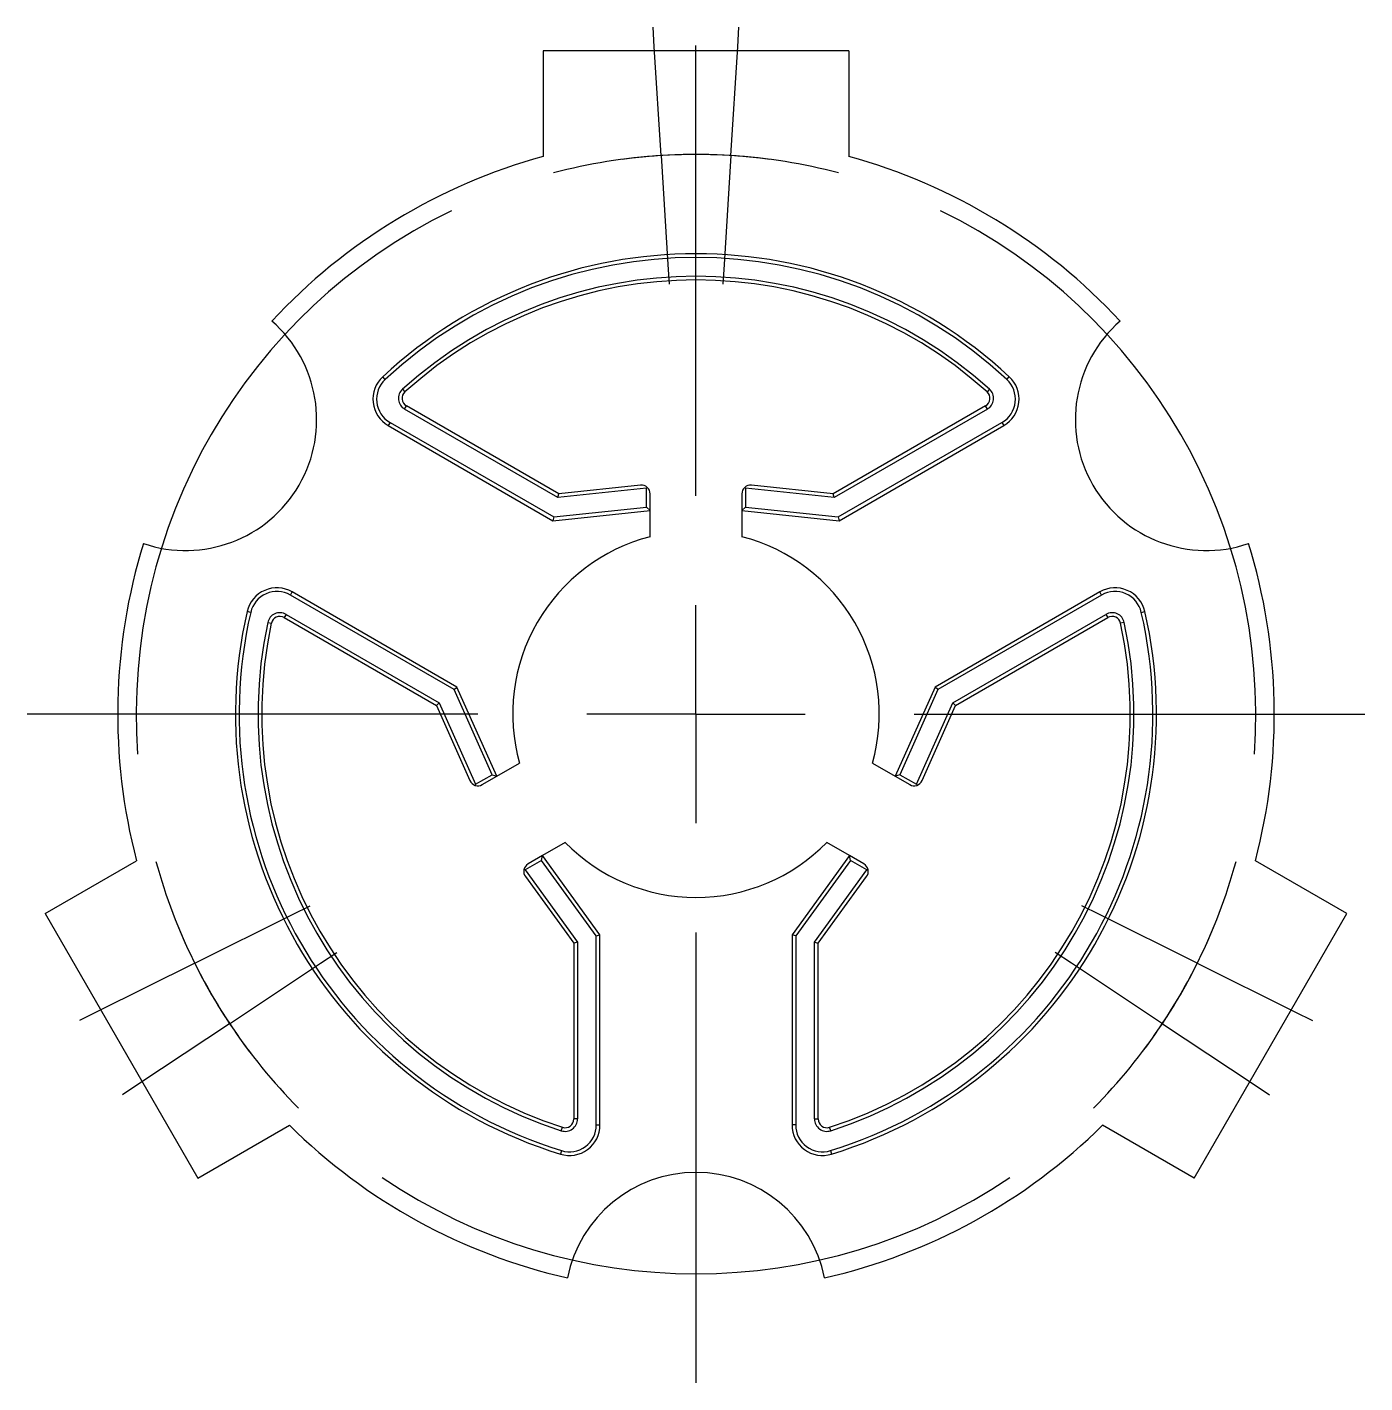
# Model space of a CAD drawing. Header units: millimetres. Extents: x 2881 to 4175, y 614 to 1739.
# Drawn here: x 3901.36 to 3932.01, y 1077.08 to 1108.15 of the extents above; entities that cross this region are included whole.
import ezdxf

# ---------------------------------------------------------------- set-up
doc = ezdxf.new("R2010")
doc.units = ezdxf.units.MM
doc.layers.add('10', color=7, linetype='Continuous')

# ---------------------------------------------------------------- blocks, each defined once
blk = doc.blocks.new('SW_CENTERMARKSYMBOL_1')
at = {"layer": '10', "color": 0}
for p, q in [((10.529, 21.002), (10.501, 21.451)), ((12.441, 21.002), (12.469, 21.451)), ((10.685, 18.507), (10.529, 21.002)), ((11.485, 10.707), (11.485, 21.032)), ((12.285, 18.507), (12.441, 21.002)), ((10.685, 18.507), (10.841, 16.012)), ((12.285, 18.507), (12.129, 16.012)), ((10.841, 16.012), (10.869, 15.563)), ((12.129, 16.012), (12.101, 15.563)), ((11.485, 5.707), (11.485, 8.207)), ((6.485, 5.707), (-3.84, 5.707)), ((11.485, 5.707), (8.985, 5.707)), ((11.485, 5.707), (11.485, 3.207)), ((11.485, 5.707), (13.985, 5.707)), ((16.485, 5.707), (26.81, 5.707)), ((2.239, 1.113), (2.642, 1.313)), ((20.731, 1.113), (20.328, 1.313)), ((0, 0), (2.239, 1.113)), ((22.97, 0), (20.731, 1.113)), ((11.485, 0.707), (11.485, -9.618)), ((0, 0), (-2.239, -1.113)), ((2.883, -0.003), (3.258, 0.246)), ((20.087, -0.003), (19.712, 0.246)), ((22.97, 0), (25.209, -1.113)), ((0.8, -1.386), (2.883, -0.003)), ((22.17, -1.386), (20.087, -0.003)), ((-2.239, -1.113), (-2.642, -1.313)), ((25.209, -1.113), (25.612, -1.313)), ((0.8, -1.386), (-1.283, -2.768)), ((22.17, -1.386), (24.253, -2.768)), ((-1.283, -2.768), (-1.658, -3.017)), ((24.253, -2.768), (24.628, -3.017))]:
    blk.add_line(p, q, dxfattribs=at)
for start, end in [(93.5763, 104.7451), (86.4237, 97.5925), (82.4075, 93.5763), (75.2549, 86.4237), (115.9139, 184.0861), (355.9139, 64.0861), (195.2549, 206.4237), (333.5763, 344.7451), (202.4075, 213.5763), (326.4237, 337.5925), (322.4075, 333.5763), (206.4237, 217.5925), (213.5763, 224.7451), (315.2549, 326.4237), (235.9139, 304.0861)]:
    blk.add_arc((11.485, 5.707), 12.825, start, end, dxfattribs=at)

msp = doc.modelspace()

# ---------------------------------------------------------------- linework, layer by layer
at = {"color": 7, "linetype": 'Continuous', "lineweight": 25}
for p, q in [((3913.1801, 1107.6087), (3913.1801, 1105.1881)), ((3920.1801, 1107.6087), (3913.1801, 1107.6087)), ((3920.1801, 1107.6087), (3920.1801, 1105.1881)), ((3909.5586, 1100.0785), (3909.5016, 1100.1399)), ((3909.9559, 1099.8559), (3910.012, 1099.7937)), ((3923.4044, 1099.8559), (3923.3483, 1099.7937)), ((3923.8017, 1100.0785), (3923.8587, 1100.1399)), ((3910.0041, 1099.3995), (3910.046, 1099.4721)), ((3913.5156, 1097.3721), (3910.0041, 1099.3995)), ((3913.534, 1097.4583), (3910.046, 1099.4721)), ((3923.3143, 1099.4721), (3919.8263, 1097.4583)), ((3923.3561, 1099.3995), (3919.8447, 1097.3721)), ((3923.3561, 1099.3995), (3923.3143, 1099.4721)), ((3909.6698, 1099.0932), (3909.6279, 1099.0207)), ((3909.6279, 1099.0207), (3913.4028, 1096.8412)), ((3909.6698, 1099.0932), (3913.4211, 1096.9274)), ((3919.9392, 1096.9274), (3923.6905, 1099.0932)), ((3919.9575, 1096.8412), (3923.7324, 1099.0207)), ((3923.6905, 1099.0932), (3923.7324, 1099.0207)), ((3915.5464, 1097.5856), (3913.5156, 1097.3721)), ((3913.5156, 1097.3721), (3913.534, 1097.4583)), ((3915.4092, 1097.6554), (3913.534, 1097.4583)), ((3915.5464, 1097.5856), (3915.564, 1097.6051)), ((3915.5464, 1097.1508), (3915.5464, 1097.5856)), ((3915.6301, 1097.0753), (3915.6301, 1097.4565)), ((3917.7301, 1097.4565), (3917.7301, 1097.0753)), ((3917.8139, 1097.5856), (3917.7963, 1097.6051)), ((3917.8139, 1097.5856), (3917.8139, 1097.1508)), ((3919.8447, 1097.3721), (3917.8139, 1097.5856)), ((3919.8263, 1097.4583), (3917.9511, 1097.6554)), ((3919.8447, 1097.3721), (3919.8263, 1097.4583)), ((3913.4028, 1096.8412), (3915.6301, 1097.0753)), ((3913.4211, 1096.9274), (3915.5464, 1097.1508)), ((3915.5464, 1097.1508), (3915.6301, 1097.0753)), ((3915.6301, 1096.4753), (3915.6301, 1097.0753)), ((3917.8139, 1097.1508), (3917.7301, 1097.0753)), ((3917.7301, 1097.0753), (3919.9575, 1096.8412)), ((3917.7301, 1097.0753), (3917.7301, 1096.4753)), ((3917.8139, 1097.1508), (3919.9392, 1096.9274)), ((3913.4211, 1096.9274), (3913.4028, 1096.8412)), ((3919.9392, 1096.9274), (3919.9575, 1096.8412)), ((3907.386, 1095.1376), (3907.4279, 1095.2102)), ((3911.2028, 1093.0307), (3907.4279, 1095.2102)), ((3925.9324, 1095.2102), (3922.1575, 1093.0307)), ((3925.9743, 1095.1376), (3925.9324, 1095.2102)), ((3911.1373, 1092.9718), (3907.386, 1095.1376)), ((3925.9743, 1095.1376), (3922.223, 1092.9718)), ((3906.4772, 1094.7413), (3906.3955, 1094.7599)), ((3907.2879, 1094.6949), (3907.246, 1094.6223)), ((3907.246, 1094.6223), (3910.734, 1092.6086)), ((3907.2879, 1094.6949), (3910.7994, 1092.6675)), ((3922.5609, 1092.6675), (3926.0724, 1094.6949)), ((3922.6263, 1092.6086), (3926.1143, 1094.6223)), ((3926.0724, 1094.6949), (3926.1143, 1094.6223)), ((3926.8831, 1094.7413), (3926.9648, 1094.7599)), ((3906.8685, 1094.5085), (3906.9505, 1094.491)), ((3926.4918, 1094.5085), (3926.4098, 1094.491)), ((3911.1373, 1092.9718), (3911.2028, 1093.0307)), ((3912.1137, 1090.9847), (3911.2028, 1093.0307)), ((3922.1575, 1093.0307), (3921.2466, 1090.9847)), ((3922.223, 1092.9718), (3922.1575, 1093.0307)), ((3912.0065, 1091.0196), (3911.1373, 1092.9718)), ((3922.223, 1092.9718), (3921.3538, 1091.0196)), ((3910.7994, 1092.6675), (3910.734, 1092.6086)), ((3910.734, 1092.6086), (3911.5009, 1090.886)), ((3910.7994, 1092.6675), (3911.6299, 1090.8021)), ((3921.7304, 1090.8021), (3922.5609, 1092.6675)), ((3921.8594, 1090.886), (3922.6263, 1092.6086)), ((3922.5609, 1092.6675), (3922.6263, 1092.6086)), ((3912.1137, 1090.9847), (3912.6333, 1091.2847)), ((3920.727, 1091.2847), (3921.2466, 1090.9847)), ((3911.6299, 1090.8021), (3912.0065, 1091.0196)), ((3911.7836, 1090.7941), (3912.1137, 1090.9847)), ((3912.0065, 1091.0196), (3912.1137, 1090.9847)), ((3921.3538, 1091.0196), (3921.2466, 1090.9847)), ((3921.2466, 1090.9847), (3921.5767, 1090.7941)), ((3921.3538, 1091.0196), (3921.7304, 1090.8021)), ((3911.6299, 1090.8021), (3911.6218, 1090.7771)), ((3921.7304, 1090.8021), (3921.7385, 1090.7771)), ((3913.6833, 1089.4661), (3913.1637, 1089.1661)), ((3920.1966, 1089.1661), (3919.677, 1089.4661)), ((3901.7666, 1087.8398), (3903.8629, 1089.0501)), ((3913.1403, 1089.0558), (3912.7637, 1088.8384)), ((3913.1637, 1089.1661), (3912.8336, 1088.9755)), ((3913.1403, 1089.0558), (3913.1637, 1089.1661)), ((3914.3964, 1087.3269), (3913.1403, 1089.0558)), ((3914.4801, 1087.3542), (3913.1637, 1089.1661)), ((3920.1966, 1089.1661), (3918.8801, 1087.3542)), ((3920.22, 1089.0558), (3918.9639, 1087.3269)), ((3920.22, 1089.0558), (3920.1966, 1089.1661)), ((3920.5267, 1088.9755), (3920.1966, 1089.1661)), ((3920.5966, 1088.8384), (3920.22, 1089.0558)), ((3931.5937, 1087.8398), (3929.4974, 1089.0501)), ((3912.7637, 1088.8384), (3912.738, 1088.8438)), ((3912.7637, 1088.8384), (3913.9639, 1087.1864)), ((3912.7718, 1088.6847), (3913.8801, 1087.1592)), ((3919.3964, 1087.1864), (3920.5966, 1088.8384)), ((3919.4801, 1087.1592), (3920.5885, 1088.6847)), ((3920.5966, 1088.8384), (3920.6223, 1088.8438)), ((3901.7666, 1087.8398), (3905.2666, 1081.7776)), ((3928.0937, 1081.7776), (3931.5937, 1087.8398)), ((3913.9639, 1087.1864), (3913.8801, 1087.1592)), ((3913.8801, 1087.1592), (3913.8801, 1083.1317)), ((3913.9639, 1087.1864), (3913.9639, 1083.1317)), ((3914.3964, 1087.3269), (3914.4801, 1087.3542)), ((3914.3964, 1082.9953), (3914.3964, 1087.3269)), ((3914.4801, 1082.9953), (3914.4801, 1087.3542)), ((3918.9639, 1087.3269), (3918.8801, 1087.3542)), ((3918.8801, 1087.3542), (3918.8801, 1082.9953)), ((3918.9639, 1087.3269), (3918.9639, 1082.9953)), ((3919.3964, 1083.1317), (3919.3964, 1087.1864)), ((3919.3964, 1087.1864), (3919.4801, 1087.1592)), ((3919.4801, 1083.1317), (3919.4801, 1087.1592)), ((3913.9639, 1083.1317), (3913.8801, 1083.1317)), ((3919.3964, 1083.1317), (3919.4801, 1083.1317)), ((3905.2666, 1081.7776), (3907.3629, 1082.9879)), ((3913.5928, 1082.8617), (3913.6186, 1082.9414)), ((3914.3964, 1082.9953), (3914.4801, 1082.9953)), ((3918.9639, 1082.9953), (3918.8801, 1082.9953)), ((3919.7675, 1082.8617), (3919.7417, 1082.9414)), ((3928.0937, 1081.7776), (3925.9974, 1082.9879)), ((3913.5987, 1082.4064), (3913.5741, 1082.3263)), ((3919.7616, 1082.4064), (3919.7862, 1082.3263))]:
    msp.add_line(p, q, dxfattribs=at)
for centre, radius, start, end in [((3916.6801, 1092.4087), 13.25, 105.31651, 137.16594), ((3916.6801, 1092.4087), 13.25, 42.83406, 74.68349), ((3916.6801, 1092.4087), 10.55, 47.12254, 132.87746), ((3916.6801, 1092.4087), 10.4662, 47.12254, 132.87746), ((3916.6801, 1092.4087), 10.0338, 47.92021, 132.07979), ((3916.6801, 1092.4087), 9.95, 47.92021, 132.07979), ((3904.9888, 1099.1587), 3, 251.1672, 48.8328), ((3928.3715, 1099.1587), 3, 131.1672, 288.8328), ((3909.9779, 1099.6269), 0.7, 132.87746, 240), ((3909.9779, 1099.6269), 0.6162, 132.87746, 240), ((3910.146, 1099.6453), 0.2838, 132.07979, 240), ((3923.2143, 1099.6453), 0.2838, 300, 47.92021), ((3923.3824, 1099.6269), 0.6162, 300, 47.12254), ((3923.3824, 1099.6269), 0.7, 300, 47.12254), ((3910.146, 1099.6453), 0.2, 132.07979, 240), ((3923.2143, 1099.6453), 0.2, 300, 47.92021), ((3915.4301, 1097.4565), 0.2, 48, 96), ((3915.4301, 1097.4565), 0.2, 0, 48), ((3917.9301, 1097.4565), 0.2, 132, 180), ((3917.9301, 1097.4565), 0.2, 84, 132), ((3916.6801, 1092.4087), 4.2, 104.47751, 195.52249), ((3916.6801, 1092.4087), 4.2, 344.47751, 75.52249), ((3916.6801, 1092.4087), 13.25, 162.83406, 194.68349), ((3916.6801, 1092.4087), 13.25, 345.31651, 17.16594), ((3907.0779, 1094.6039), 0.7, 60, 167.12254), ((3907.0779, 1094.6039), 0.6162, 60, 167.12254), ((3926.2824, 1094.6039), 0.7, 12.87746, 120), ((3926.2824, 1094.6039), 0.6162, 12.87746, 120), ((3916.6801, 1092.4087), 10.55, 167.12254, 252.87746), ((3916.6801, 1092.4087), 10.4662, 167.12254, 252.87746), ((3907.146, 1094.4491), 0.2838, 60, 167.92021), ((3907.146, 1094.4491), 0.2, 60, 167.92021), ((3916.6801, 1092.4087), 10.4662, 287.12254, 12.87746), ((3916.6801, 1092.4087), 10.55, 287.12254, 12.87746), ((3926.2143, 1094.4491), 0.2838, 12.07979, 120), ((3926.2143, 1094.4491), 0.2, 12.07979, 120), ((3916.6801, 1092.4087), 10.0338, 167.92021, 252.07979), ((3916.6801, 1092.4087), 9.95, 167.92021, 252.07979), ((3916.6801, 1092.4087), 9.95, 287.92021, 12.07979), ((3916.6801, 1092.4087), 10.0338, 287.92021, 12.07979), ((3911.6836, 1090.9673), 0.2, 204, 252), ((3921.6767, 1090.9673), 0.2, 288, 336), ((3911.6836, 1090.9673), 0.2, 252, 300), ((3921.6767, 1090.9673), 0.2, 240, 288), ((3916.6801, 1092.4087), 4.2, 224.47751, 315.52249), ((3912.9336, 1088.8023), 0.2, 168, 216), ((3912.9336, 1088.8023), 0.2, 120, 168), ((3920.4267, 1088.8023), 0.2, 12, 60), ((3920.4267, 1088.8023), 0.2, 324, 12), ((3913.6801, 1083.1317), 0.2838, 252.07979, 0), ((3913.6801, 1083.1317), 0.2, 252.07979, 0), ((3919.6801, 1083.1317), 0.2838, 180, 287.92021), ((3919.6801, 1083.1317), 0.2, 180, 287.92021), ((3916.6801, 1092.4087), 13.25, 225.31651, 257.16594), ((3913.7801, 1082.9953), 0.7, 252.87746, 0), ((3913.7801, 1082.9953), 0.6162, 252.87746, 0), ((3919.5801, 1082.9953), 0.7, 180, 287.12254), ((3919.5801, 1082.9953), 0.6162, 180, 287.12254), ((3916.6801, 1092.4087), 13.25, 282.83406, 314.68349), ((3916.6801, 1078.9087), 3, 11.1672, 168.8328)]:
    msp.add_arc(centre, radius, start, end, dxfattribs=at)

# ---------------------------------------------------------------- block references
at = {"layer": '10'}
msp.add_blockref('SW_CENTERMARKSYMBOL_1', (3905.195, 1086.7015), dxfattribs=at)

doc.saveas('drawing.dxf')
